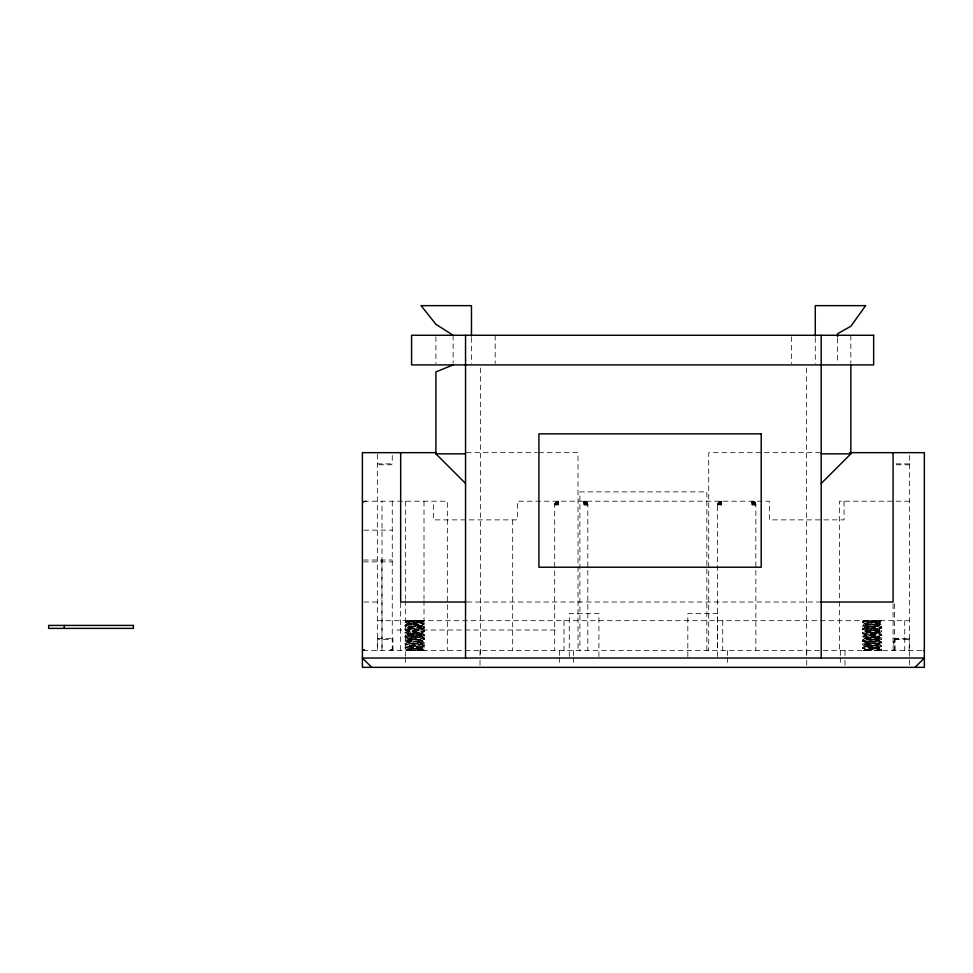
<?xml version="1.0" encoding="UTF-8"?>
<svg xmlns="http://www.w3.org/2000/svg" width="973" height="973" viewBox="0 0 973 973"><rect width="100%" height="100%" fill="white"/><g stroke="black" fill="none" stroke-linecap="round" stroke-linejoin="round"><path stroke-width="0.73" stroke-dasharray="4.87 3.65" d="M895.099 650.56L895.209 639.358L898.334 638.422L898.955 639.358L897.593 638.483L895.209 639.358L896.826 638.677M423.863 620.689L421.662 621.856L407.091 623.486L408.368 624.301L421.662 625.59L424.313 626.989L424.313 627.926L421.662 629.324L407.091 630.954L408.368 631.769L421.662 633.058L424.313 634.457L424.313 635.393L421.662 636.792L408.368 638.069L407.091 638.896L421.662 640.526L424.313 641.925L424.313 642.861C420.385 646.522 408.769 643.384 407.675 646.595C409.305 646.826 429.239 648.018 422.051 649.855L422.014 650.56L411.701 650.56M881.27 620.689L879.069 621.856L864.498 623.486L865.775 624.301L879.069 625.59L881.72 626.989L881.72 627.926L879.069 629.324L864.498 630.954L865.775 631.769L879.069 633.058L881.72 634.457L881.72 635.393L879.069 636.792L865.775 638.069L864.498 638.896L879.069 640.526L881.72 641.925L881.72 642.861C877.16 646.559 867.965 643.36 864.644 646.473C866.505 646.96 886.512 647.884 879.458 649.855L879.422 650.56L869.108 650.56M584.092 504.938C581.611 499.04 588.179 501.46 587.826 504.938L584.092 504.938L584.092 503.965L584.639 503.065L586.865 502.859L587.826 504.938L587.826 650.56M587.826 504.938C588.483 502.421 582.754 499.976 586.865 502.859C588.799 507.882 586.889 500.183 584.092 501.204M752.117 504.938C749.648 499.076 756.203 501.46 755.851 504.938L752.117 504.938L752.117 503.965L752.664 503.065L754.89 502.859L755.851 504.938L755.851 650.56M755.729 504.938C756.739 502.457 750.511 499.867 754.89 502.859C756.824 507.882 754.926 500.183 752.117 501.204M717.587 504.938L718.682 502.299L721.321 501.204L718.682 502.299L717.587 504.938L718.5 502.482L721.321 501.204L721.321 504.938L717.587 504.938L717.587 650.56M555.619 502.664C551.095 509.487 563.051 494.175 554.695 504.938L555.607 502.482L558.429 501.204L555.79 502.299L554.817 504.938L555.79 502.299L558.429 501.204L558.429 504.938L554.695 504.938L554.695 650.56M556.556 501.752L556.556 504.391C558.709 506.532 558.855 500.754 557.407 501.46L554.817 503.965M717.709 504.938L718.086 503.065L721.321 501.326L718.512 502.664L717.709 504.938L718.512 502.664M719.448 501.752L719.448 504.391C721.613 506.532 721.747 500.754 720.3 501.46L717.709 503.965M409.317 620.689L421.662 621.856L424.313 623.255L424.313 624.192L421.662 625.59L407.091 627.22L408.368 628.035L421.662 629.324L424.313 630.723L424.313 631.659L421.662 633.058L407.091 634.688L408.368 635.503L421.662 636.792L424.313 638.191L424.313 639.127L421.662 640.526L407.091 642.156L408.368 642.971L421.662 644.26L424.313 645.658L424.313 646.595L421.662 647.994L407.237 649.514L407.176 650.56L414.668 650.56M866.724 620.689L879.069 621.856L881.72 623.255L881.72 624.192L879.069 625.59L864.498 627.22L865.775 628.035L879.069 629.324L881.72 630.723L881.72 631.659L879.069 633.058L864.498 634.688L865.775 635.503L879.069 636.792L881.72 638.191L881.72 639.127L879.069 640.526L864.498 642.156L865.775 642.971L879.069 644.26L881.72 645.658L881.72 646.595L879.069 647.994L864.644 649.514L864.583 650.56L872.076 650.56M420.859 620.689L418.876 621.504L418.986 620.689M878.266 620.689L876.284 621.504L876.393 620.689M557.456 504.938L558.429 502.299L556.264 502.786C552.992 507.456 557.687 501.107 558.332 503.698L555.838 504.805L555.559 503.248L557.456 501.326M555.838 504.805L558.332 501.411M721.321 501.326C717.454 503.455 716.298 505.036 721.224 503.698L718.731 504.805L721.224 501.411M863.659 620.689L862.431 622.319L864.644 623.608L879.653 625.359L878.376 626.174L865.082 627.451L862.431 628.85L862.431 629.786L865.082 631.185L879.653 632.827L878.376 633.642L865.082 634.919L862.431 636.33L862.431 637.254L865.082 638.653L879.653 640.295L878.376 641.11L865.082 642.387L862.431 643.798L862.431 644.722L865.082 646.121L879.653 647.763L863.817 650.56L864.644 649.514L865.885 650.56M867.867 620.81L870.592 621.042C895.537 622.611 866.785 621.747 862.431 625.116L862.431 626.053L865.082 627.451L879.653 629.093L878.376 629.908L865.082 631.185L862.431 632.596L862.431 633.52L865.082 634.919L879.653 636.561L878.376 637.376L865.082 638.653L862.431 640.064L862.431 640.988L865.082 642.387L879.653 644.029L878.376 644.844L864.644 646.242L862.431 647.532L862.431 648.456L865.082 649.855L863.659 650.56L864.498 649.623M721.321 504.938L720.02 502.457L721.042 501.776L720.348 504.938M558.088 502.311L556.556 504.938M721.321 502.299L719.448 504.938M424.313 650.329L424.313 650.329C422.793 646.899 390.307 649.478 413.197 645.537C437.814 642.825 408.83 644.6 405.023 640.988L405.023 640.064L407.675 638.653L422.246 637.023L420.968 636.208L407.675 634.919L405.023 633.52L405.023 632.596L407.675 631.185L422.246 629.555L420.968 628.74L407.675 627.451L405.023 626.053L405.023 625.116C408.672 621.856 438.543 622.538 413.197 621.042L410.46 620.81M881.72 650.329L881.72 649.392L880.687 649.161L862.455 647.641L881.72 645.658L862.455 643.907L881.696 642.046L862.455 640.173L881.696 638.312L862.455 636.439L881.696 634.578L862.455 632.705L881.696 630.845L862.455 628.972L881.696 627.111L862.455 625.238L881.72 623.255L862.431 621.382L869.108 620.689M364.048 501.837L363.488 502.299A3.734 3.734 0 0 1 366.128 501.204L364.048 501.837L365.398 501.277M406.726 650.56L422.1 648.346L420.968 647.41L407.675 646.121L405.023 644.722L405.023 643.798L407.675 642.387L420.968 641.11L422.246 640.295L407.675 638.653L405.023 637.254L405.023 636.33L407.675 634.919L420.968 633.642L422.246 632.827L407.675 631.185L405.023 629.786L405.023 628.85L407.675 627.451L420.968 626.174L422.246 625.359L407.237 623.608L405.023 622.319L406.252 620.689M392.946 650.56L392.946 638.422L391.754 639.358L378.777 639.358L377.585 638.422L377.585 650.56M907.967 639.358L909.159 638.422L909.196 650.56M584.311 503.26L586.184 501.849L587.424 503.26M752.336 503.26L754.221 501.849L755.462 503.26M392.265 455.461L392.265 463.866L390.951 464.802L377.329 464.802M864.133 650.56L870.592 650.438M411.701 620.689L405.023 621.382L424.313 623.255L405.048 625.238L424.289 627.111L405.048 628.972L424.289 630.845L405.048 632.705L424.289 634.578L405.048 636.439L424.289 638.312L405.048 640.173L424.289 642.046L405.023 643.798L424.313 645.658L406.057 647.288L405.023 647.532L405.023 648.456L424.313 646.595L405.023 644.722L424.313 642.861L405.023 640.988L424.313 639.127L405.023 637.254L424.313 635.393L405.023 633.52L424.313 631.659L405.023 629.786L424.313 627.926L405.023 626.053L424.313 624.192L405.449 622.088L423.279 620.689M881.696 650.207L862.431 648.456L881.72 646.595L862.431 644.722L881.72 642.861L862.431 640.988L881.72 639.127L862.431 637.254L881.72 635.393L862.431 633.52L881.72 631.659L862.431 629.786L881.72 627.926L862.431 626.053L881.72 624.192L862.856 622.088L880.687 620.689M557.407 501.46L558.429 501.326M587.704 503.965L585.782 502.068L584.092 502.299L586.731 504.938C590.83 503.455 580.467 499.672 586.378 502.141L587.327 503.065M755.729 503.965L753.807 502.068L752.117 502.299L754.768 504.938C758.855 503.455 748.492 499.672 754.403 502.141L755.352 503.065M413.197 650.438L406.41 650.56L407.675 649.855L408.478 650.56M586.378 502.141L584.092 501.703L586.257 502.786L587.254 504.659L587.157 503.71L584.165 504.257L587.619 504.841M754.403 502.141L752.117 501.703L754.282 502.786L755.279 504.659L755.194 503.71L752.19 504.257L755.644 504.841M418.876 621.042C415.653 620.64 421.321 621.504 421.662 621.382L420.968 622.44L407.675 623.255L408.368 624.301L421.662 625.116L420.968 626.174L407.675 626.989L408.368 628.035L421.662 628.85L420.968 629.908L407.675 630.723L408.368 631.769L421.662 632.596L420.968 633.642L407.675 634.457L408.368 635.503L421.662 636.33L420.968 637.376L407.675 638.191L408.368 639.237L421.662 640.064L420.968 641.11L407.675 641.925L408.368 642.971L421.662 643.798L420.968 644.844L407.675 645.658L408.368 646.704L421.662 647.532L420.968 648.577L407.675 649.392L407.76 650.56L409.317 650.56M876.284 621.042C873.061 620.64 878.728 621.504 879.069 621.382L878.376 622.44L865.082 623.255L865.775 624.301L879.069 625.116L878.376 626.174L865.082 626.989L865.775 628.035L879.069 628.85L878.376 629.908L865.082 630.723L865.775 631.769L879.069 632.596L878.376 633.642L865.082 634.457L865.775 635.503L879.069 636.33L878.376 637.376L865.082 638.191L865.775 639.237L879.069 640.064L878.376 641.11L865.082 641.925L865.775 642.971L879.069 643.798L878.376 644.844L865.082 645.658L865.775 646.704L879.069 647.532L878.376 648.577L865.082 649.392L865.167 650.56L866.724 650.56M407.091 621.042L409.961 620.81M864.486 621.042L867.369 620.81M365.763 501.217L365.167 501.326L366.128 501.204M423.279 650.56L423.973 650.438M880.687 650.56L881.38 650.438M720.981 502.311L718.451 503.248L718.731 504.805M424.289 650.207L413.561 650.438M879.458 649.855L870.969 650.438M417.636 621.151L422.258 620.81M875.043 621.151L879.665 620.81M584.092 503.965L585.332 504.841C587.023 505.096 585.235 502.165 584.542 501.606M752.117 503.965L753.357 504.841C755.06 505.096 753.26 502.165 752.567 501.606M558.429 502.299L557.201 501.873L557.407 504.014L558.429 503.965M720.3 504.014L721.321 503.965M466.298 452.664L537.315 452.664M538.726 452.664L578.023 452.664L578.023 650.56M820.446 452.664L708.721 452.664L708.721 650.56M377.329 463.866L392.265 463.866M909.414 463.866L894.479 463.866L895.805 464.802L909.414 464.802M363.488 501.204L447.337 501.204L447.337 650.56M909.414 501.204L839.407 501.204L839.407 650.56M584.092 503.065L586.731 504.938M752.117 503.065L754.768 504.938M363.841 530.139L392.265 530.139M363.488 560.01L392.265 560.01M363.488 561.883L392.265 561.883M363.89 602.019L377.329 602.019M467.064 602.019L818.609 602.019M377.329 620.689L909.414 620.689M396.935 630.018L558.429 630.018M377.585 638.422L392.946 638.422M893.798 638.422L909.196 638.422L908.016 639.358L894.99 639.358L893.798 638.422L893.798 650.56M390.404 649.465L391.766 649.465L391.766 650.56L391.17 649.465L391.17 650.56L390.404 649.465L390.404 650.56M363.026 650.56L921.845 650.56M422.051 649.855L405.023 648.456L407.237 650.207M558.429 504.938L557.407 504.014M752.117 501.326L753.224 501.545M584.092 501.326L585.199 501.545M873.182 620.689L874.97 620.92L872.076 620.689M415.775 620.689L417.563 620.92L414.668 620.689M752.117 502.299L754.598 503.637L754.756 504.598M584.092 502.299L586.573 503.637L586.731 504.598M753.211 501.363L754.221 501.849M585.187 501.363L586.184 501.849M719.229 501.849L721.102 503.26M556.337 501.849L558.21 503.26M897.97 638.446L898.955 639.358M587.57 503.917L587.704 504.938M717.928 503.832L717.989 504.488M555.036 503.832L555.096 504.488M753.041 503.917L753.09 504.938M585.016 503.917L585.065 504.938M381.89 560.01L382 650.56L382 501.204M909.414 455.461L909.414 667.356M904.744 620.689L904.744 650.56M894.479 603.795L894.479 650.56M893.08 603.795L893.08 650.56M850.84 335.271L850.84 363.428M845.002 650.56L845.002 658.964M845.002 660.363L845.002 667.356M844.065 501.204L844.065 519.874L769.388 519.874L769.388 501.204L517.356 501.204L517.356 519.874L433.338 519.874L433.338 501.204M840.331 650.56L840.331 656.155M840.331 657.566L840.331 665.958M837.546 338.178L837.546 363.428M815.277 337.558L815.277 363.391M806.726 650.56L806.726 658.964M806.726 660.363L806.726 667.356M806.386 367.952L806.386 656.507M791.56 336.755L791.56 363.428M727.39 650.56L727.39 656.155M727.39 657.566L727.39 665.958M722.72 620.689L722.72 650.56M717.466 656.544L717.466 613.574L687.826 613.574L687.826 656.544M706.848 650.56L706.848 491.864L579.896 491.864L579.896 650.56M598.918 656.544L598.918 613.574L569.278 613.574L569.278 656.544M573.365 650.56L573.365 656.155M573.365 657.566L573.365 665.958M564.024 620.689L564.024 650.56M559.353 650.56L559.353 656.155M559.353 657.566L559.353 665.958M512.686 519.874L512.686 650.56M495.184 335.271L495.184 363.428M480.358 367.952L480.358 658.028M480.017 650.56L480.017 658.964M480.017 660.363L480.017 667.356M471.467 337.558L471.467 363.391M453.114 335.271L453.114 363.428M435.904 336.755L435.904 363.428M424.009 501.204L424.009 599.113M424.009 600.596L424.009 650.56M405.34 501.204L405.34 599.113M405.34 600.596L405.34 656.155M405.34 657.566L405.34 665.958M400.669 602.749L400.669 650.56M392.265 501.204L392.265 650.56M377.329 454.172L377.329 650.56M407.237 649.745L406.252 650.56L407.237 649.745M407.675 623.717L407.675 623.717M407.675 627.451L407.675 627.451M407.675 631.185L407.675 631.185M422.1 621.504L422.1 622.209L422.1 621.504M407.675 634.919L407.675 634.919M422.1 625.238L422.1 625.943L422.1 625.238M407.675 638.653L407.675 638.653M422.1 628.972L422.1 629.677L422.1 628.972M407.675 642.387L407.675 642.387M422.1 632.705L422.1 633.411L422.1 632.705M407.675 646.121L407.675 646.121M422.1 636.439L422.1 637.145L422.1 636.439M422.1 640.173L422.1 640.879L422.1 640.173M422.1 643.907L422.1 644.613L422.1 643.907M422.1 647.641L422.1 648.346L422.1 647.641M865.082 623.717L865.082 623.717M865.082 627.451L865.082 627.451M865.082 631.185L865.082 631.185M879.507 621.504L879.507 622.209L879.507 621.504M865.082 634.919L865.082 634.919M879.507 625.238L879.507 625.943L879.507 625.238M865.082 638.653L865.082 638.653M879.507 628.972L879.507 629.677L879.507 628.972M865.082 642.387L865.082 642.387M879.507 632.705L879.507 633.411L879.507 632.705M865.082 646.121L865.082 646.121M879.507 636.439L879.507 637.145L879.507 636.439M879.507 640.173L879.507 640.879L879.507 640.173M879.507 643.907L879.507 644.613L879.507 643.907M879.507 647.641L879.507 648.346L879.507 647.641M364.267 649.465L363.488 649.465L364.267 650.56L364.267 649.465"/><path stroke-width="1.46" d="M821.2 483.472L850.84 453.832L850.84 364.911M915.009 667.356L924.35 658.028L362.394 658.028L371.735 667.356M453.114 364.911L435.904 371.905L435.904 453.832L465.544 483.472M436.086 452.664L362.394 452.664L362.394 667.356L924.35 667.356L924.35 452.664L849.587 452.664M435.904 453.832L465.544 453.832M821.2 453.832L850.84 453.832M466.018 602.019L400.669 602.019L400.669 452.664M820.13 602.019L893.08 602.019L893.08 452.664M923.718 650.56L924.35 650.56M453.114 335.271L435.904 324.289L421.09 305.644L471.467 305.644L471.467 336.038M837.546 336.694L837.546 333.727L850.84 326.283L865.654 305.644L815.277 305.644L815.277 336.038M821.2 335.271L821.2 658.028M465.544 335.271L465.544 658.028M64.23 625.42L64.23 628.388M873.645 335.271L411.579 335.271L411.579 364.911L873.645 364.911L873.645 335.271M761.202 433.861L538.908 433.861L538.908 567.223L761.202 567.223L761.202 433.861M133.41 625.42L48.65 625.42L48.65 628.388L133.41 628.388L133.41 625.42"/></g></svg>
